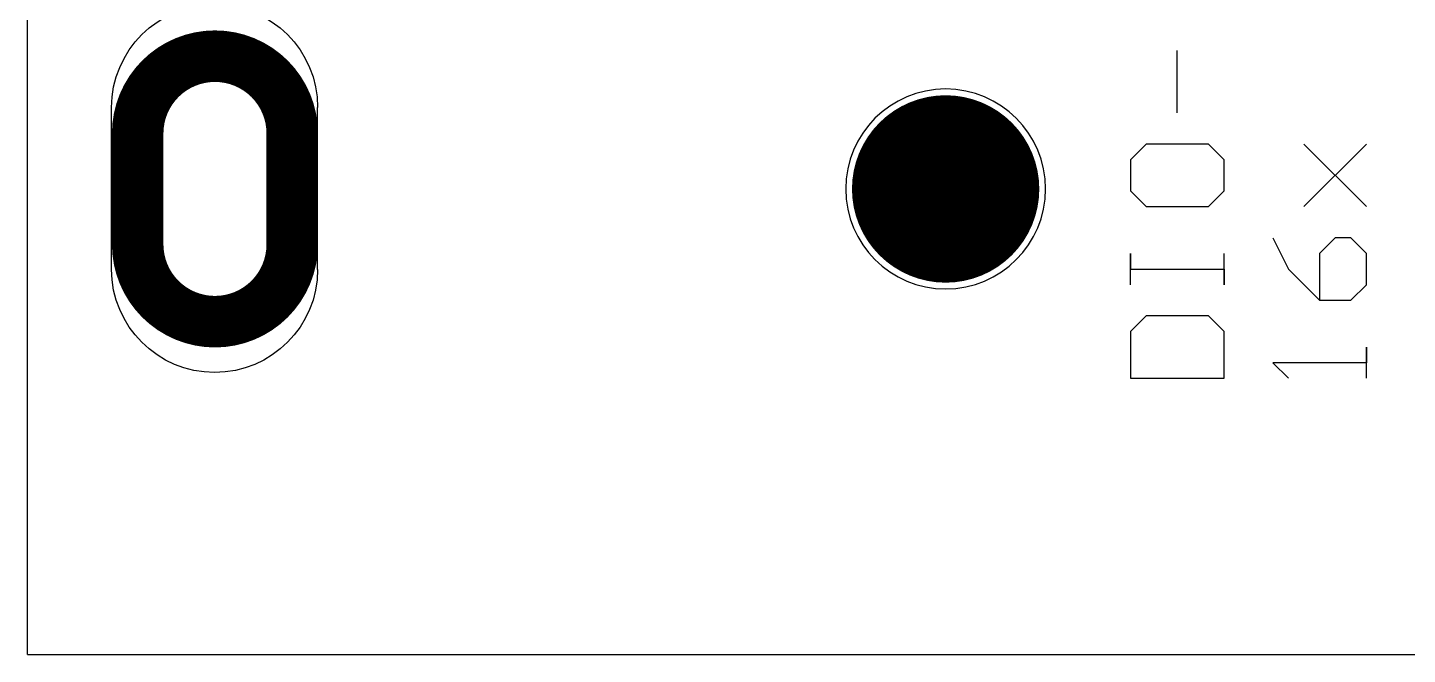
# Model space of a CAD drawing. Header units: millimetres. Extents: x 34 to 166, y 52 to 76.
# Drawn here: x 33.96 to 56.06, y 52.31 to 62.34 of the extents above; entities that cross this region are included whole.
import ezdxf

# ---------------------------------------------------------------- set-up
doc = ezdxf.new("R2010")
doc.units = ezdxf.units.MM
for name, color, linetype in [('Mechanical1', 6, 'Continuous'), ('PadHoleLayer', 156, 'Continuous'), ('TopOverlay', 2, 'Continuous')]:
    doc.layers.add(name, color=color, linetype=linetype)

msp = doc.modelspace()

# ---------------------------------------------------------------- linework, layer by layer
at = {"layer": 'Mechanical1'}
for points in [[(33.962, 52.308), (33.962, 72.288)], [(35.307, 58.471), (35.307, 61.062)], [(38.607, 58.471), (38.607, 61.062)], [(33.962, 52.308), (162.362, 52.308)], [(33.962, 52.308), (33.962, 52.308)]]:
    msp.add_lwpolyline(points, dxfattribs=at)
for points in [[(35.307, 61.062, -1), (38.607, 61.062)], [(38.607, 58.471, -1), (35.307, 58.471)]]:
    msp.add_lwpolyline(points, format="xyb", dxfattribs=at)
for points in [[(50.262, 59.758, 1), (47.062, 59.758, 1)], [(35.307, 61.062, 1), (35.307, 61.062, 1)], [(35.307, 61.062, 1), (35.307, 61.062, 1)], [(38.607, 61.062, 1), (38.607, 61.062, 1)], [(38.607, 61.062, 1), (38.607, 61.062, 1)], [(47.062, 59.758, 1), (47.062, 59.758, 1)], [(50.262, 59.758, 1), (50.262, 59.758, 1)], [(35.307, 58.471, 1), (35.307, 58.471, 1)], [(35.307, 58.471, 1), (35.307, 58.471, 1)], [(38.607, 58.471, 1), (38.607, 58.471, 1)], [(38.607, 58.471, 1), (38.607, 58.471, 1)], [(33.962, 52.308, 1), (33.962, 52.308, 1)], [(33.962, 52.308, 1), (33.962, 52.308, 1)], [(33.962, 52.308, 1), (33.962, 52.308, 1)], [(33.962, 52.308, 1), (33.962, 52.308, 1)]]:
    msp.add_lwpolyline(points, format="xyb", close=True, dxfattribs=at)
at = {"layer": 'PadHoleLayer'}
for points, const_width in [([(35.725, 58.871), (35.725, 60.646, -1), (38.2, 60.646), (38.2, 58.871, -1)], 0.825), ([(47.912, 59.758, 1), (49.412, 59.758, 1)], 1.5)]:
    msp.add_lwpolyline(points, format="xyb", close=True, dxfattribs=dict(at, const_width=const_width))
at = {"layer": 'TopOverlay'}
for p, q in [((52.371, 60.975), (52.371, 61.975)), ((51.871, 60.476), (51.621, 60.226)), ((52.871, 60.476), (51.871, 60.476)), ((53.121, 60.226), (52.871, 60.476)), ((54.4, 59.476), (55.4, 60.476)), ((54.9, 59.976), (54.4, 60.476)), ((54.4, 60.476), (55.4, 59.476)), ((55.4, 60.476), (54.9, 59.976)), ((51.621, 60.226), (51.621, 59.726)), ((53.121, 59.726), (53.121, 60.226)), ((51.621, 59.726), (51.871, 59.476)), ((52.871, 59.476), (53.121, 59.726)), ((51.871, 59.476), (52.871, 59.476)), ((53.9, 58.976), (54.15, 58.476)), ((54.9, 58.976), (54.65, 58.726)), ((55.15, 58.976), (54.9, 58.976)), ((55.4, 58.726), (55.15, 58.976)), ((51.621, 58.226), (51.621, 58.726)), ((51.621, 58.726), (51.621, 58.476)), ((53.121, 58.226), (53.121, 58.726)), ((54.65, 58.726), (54.65, 57.976)), ((55.4, 58.226), (55.4, 58.726)), ((51.621, 58.476), (53.121, 58.476)), ((53.121, 58.476), (53.121, 58.226)), ((54.15, 58.476), (54.65, 57.976)), ((55.15, 57.976), (55.4, 58.226)), ((54.65, 57.976), (55.15, 57.976)), ((51.871, 57.726), (51.621, 57.477)), ((52.871, 57.726), (51.871, 57.726)), ((53.121, 57.477), (52.871, 57.726)), ((51.621, 57.477), (51.621, 56.727)), ((53.121, 56.727), (53.121, 57.477)), ((55.4, 56.727), (55.4, 57.227)), ((55.4, 57.227), (55.4, 56.977)), ((55.4, 56.977), (53.9, 56.977)), ((53.9, 56.977), (54.15, 56.727)), ((51.621, 56.727), (53.121, 56.727))]:
    msp.add_line(p, q, dxfattribs=at)

doc.saveas('drawing.dxf')
